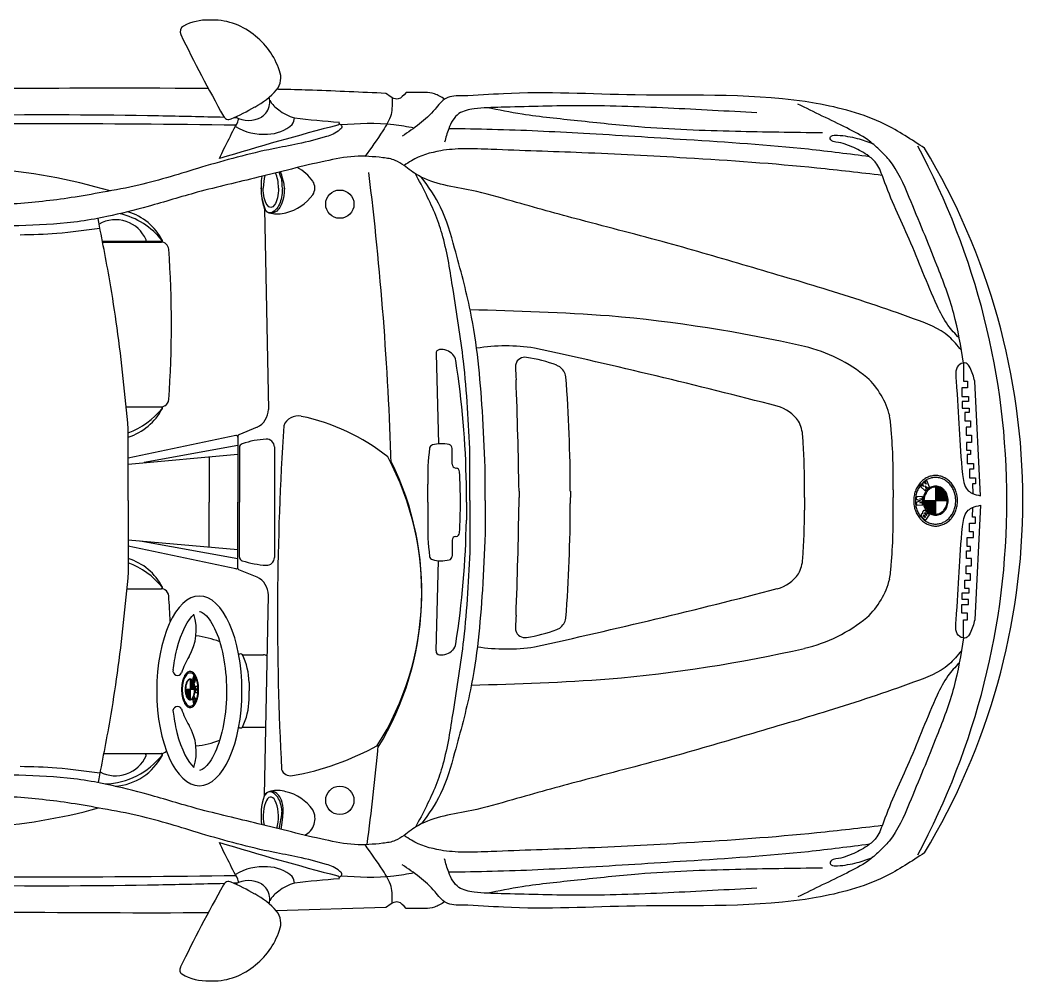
# Model space of a CAD drawing. Header units: millimetres. Extents: x -3222 to 0, y -751 to 751.
# Drawn here: x -1567 to 0, y -751 to 751 of the extents above; entities that cross this region are included whole.
import ezdxf

# ---------------------------------------------------------------- set-up
doc = ezdxf.new("R2010")
doc.units = ezdxf.units.MM
doc.layers.add('ceco.net 205', color=7, linetype='Continuous')

msp = doc.modelspace()

# ---------------------------------------------------------------- linework, layer by layer
at = {"layer": 'ceco.net 205'}
for p, q in [((-1185.3, 455.5), (-1179.2, 142.3)), ((-1438.4, 405.1), (-1344.9, 405.1)), ((-1438.2, 403.8), (-1346.4, 403.8)), ((-917.1, 229.6), (-913.5, 88.5)), ((-66.2, 7.4), (-75.3, 186.7)), ((-1401.5, 146.4), (-1346.4, 146.4)), ((-1398, 0), (-1398, 111.2)), ((-1196.9, 114.6), (-1225.4, 102.8)), ((-1229.8, 101.4), (-1398, 65.9)), ((-1226.9, 100.5), (-1226.9, -2.7)), ((-1226.9, 85.8), (-1373, 59.2)), ((-1224.3, 82.9), (-1224.3, -2.7)), ((-1169.8, 83.7), (-1169.8, -89.2)), ((-891.9, 56.7), (-891.9, 81.5)), ((-1226.9, 71.9), (-1398, 56.3)), ((-1271.6, 67.8), (-1271.6, -2.7)), ((-864.1, 0), (-864.1, 72)), ((-886.4, 50.7), (-885.9, 50.6)), ((-840.6, 0), (-840.6, 51.8)), ((-929.9, -2.7), (-929.9, 25.4)), ((-869.7, -2.7), (-869.7, 25.4)), ((-341.6, 4.8), (-341.6, 24.5)), ((-202.7, 16.5), (-202.7, 4.8)), ((-158.1, 24.5), (-160.3, 21.9)), ((-160.3, 21.9), (-152.6, 15.1)), ((-155.2, 21.9), (-158.1, 24.5)), ((-154.5, 28.3), (-156.9, 26.1)), ((-156.9, 26.1), (-155.2, 21.9)), ((-151.3, 25.5), (-154.5, 28.3)), ((-150.2, 31.2), (-152.9, 29.4)), ((-152.9, 29.4), (-151.3, 25.5)), ((-150.6, 17.6), (-152.6, 22.8)), ((-152.6, 22.8), (-148.7, 19.3)), ((-152.6, 15.1), (-150.6, 17.6)), ((-146.1, 21), (-150.2, 31.2)), ((-148.7, 19.3), (-146.1, 21)), ((-136.5, 20.9), (-136.5, -21.4)), ((-135.4, -0.2), (-135.4, 20.9)), ((-134.2, -0.2), (-134.2, 20.8)), ((-133.1, -0.2), (-133.1, 20.6)), ((-131.9, -0.2), (-131.9, 20.3)), ((-130.8, -0.2), (-130.8, 19.9)), ((-129.7, -0.2), (-129.7, 19.4)), ((-128.5, -0.2), (-128.5, 18.8)), ((-127.4, -0.2), (-127.4, 18.1)), ((-126.2, -0.2), (-126.2, 17.2)), ((-125.1, -0.2), (-125.1, 16.2)), ((-1398, 0), (-1398, -111.2)), ((-864.1, 0), (-864.1, -72)), ((-840.6, 0), (-840.6, -51.8)), ((-787.4, 14.4), (-787.4, 4.8)), ((-787.4, -4.8), (-787.4, 4.8)), ((-707.2, 14.4), (-707.2, 4.8)), ((-707.2, -4.8), (-707.2, 4.8)), ((-341.6, 4.8), (-341.6, -15)), ((-202.7, -7), (-202.7, 4.8)), ((-166.5, 5.9), (-166.9, 2.2)), ((-166.9, 2.2), (-160.2, -0.4)), ((-156.7, 6.3), (-166.5, 5.9)), ((-161.1, 2.5), (-157.2, 2.7)), ((-157.1, 0.9), (-161.1, 2.5)), ((-157.2, 2.7), (-156.7, 6.3)), ((-157.1, -1.7), (-157.1, 0.9)), ((-124, -0.2), (-124, 15.1)), ((-122.8, -0.2), (-122.8, 13.7)), ((-121.7, -0.2), (-121.7, 11.9)), ((-120.5, -0.2), (-120.5, 9.9)), ((-119.4, -0.2), (-119.4, 7)), ((-1271.6, -73.3), (-1271.6, -2.7)), ((-1226.9, -106), (-1226.9, -2.7)), ((-1224.3, -88.3), (-1224.3, -2.7)), ((-929.9, -2.7), (-929.9, -30.8)), ((-869.7, -2.7), (-869.7, -30.8)), ((-160.2, -0.4), (-166.9, -3.1)), ((-166.9, -3.1), (-166.5, -6.8)), ((-166.5, -6.8), (-156.7, -7.2)), ((-161.1, -3.4), (-157.1, -1.7)), ((-157.2, -3.6), (-161.1, -3.4)), ((-156.7, -7.2), (-157.2, -3.6)), ((-118.3, -0.3), (-154.7, -0.3)), ((-153.6, -7.4), (-153.6, -0.2)), ((-152.5, -10.3), (-152.5, -0.2)), ((-151.3, -12.5), (-151.3, -0.2)), ((-150.2, -14.2), (-150.2, -0.2)), ((-149, -15.6), (-149, -0.2)), ((-147.9, -16.7), (-147.9, -0.2)), ((-146.8, -17.7), (-146.8, -0.2)), ((-145.6, -18.6), (-145.6, -0.2)), ((-144.5, -19.3), (-144.5, -0.2)), ((-143.3, -19.9), (-143.3, -0.2)), ((-142.2, -20.4), (-142.2, -0.2)), ((-141.1, -20.8), (-141.1, -0.2)), ((-139.9, -21.1), (-139.9, -0.2)), ((-138.8, -21.3), (-138.8, -0.2)), ((-137.6, -21.4), (-137.6, -0.2)), ((-66.2, -7.4), (-75.3, -186.7)), ((-158, -25.4), (-152.1, -31)), ((-153.1, -26.6), (-155.4, -24.4)), ((-154.5, -23), (-152.2, -25.2)), ((-153.4, -20.9), (-150.9, -23.3)), ((-152.2, -25.2), (-153.1, -26.6)), ((-149.9, -21.9), (-152.5, -19.6)), ((-146, -22.2), (-152.2, -16.4)), ((-152.1, -31), (-146, -22.2)), ((-150.9, -23.3), (-149.9, -21.9)), ((-1226.9, -77.3), (-1398, -61.8)), ((-891.9, -62.1), (-891.9, -86.9)), ((-886.4, -56.1), (-885.9, -56.1)), ((-1229.8, -106.8), (-1398, -71.3)), ((-1226.9, -91.2), (-1379.4, -63.5)), ((-917.1, -235.1), (-913.5, -94)), ((-1196.9, -120), (-1225.4, -108.2)), ((-1400.6, -137.9), (-1346.4, -137.9)), ((-1185.3, -461), (-1179.2, -147.7)), ((-1219.8, -240.9), (-1187, -240.9)), ((-1301.4, -279.7), (-1301.4, -310.8)), ((-1301, -279.7), (-1301, -295.3)), ((-1300.6, -279.8), (-1300.6, -295.3)), ((-1300.1, -280), (-1300.1, -295.3)), ((-1299.7, -280.2), (-1299.7, -295.3)), ((-1299.2, -280.5), (-1299.2, -295.3)), ((-1298.8, -280.9), (-1298.8, -295.3)), ((-1298.3, -281.4), (-1298.3, -295.3)), ((-1297.9, -281.9), (-1297.9, -295.3)), ((-1295.4, -273.5), (-1297.8, -279.8)), ((-1297.8, -279.8), (-1295.3, -283.9)), ((-1295.8, -279), (-1296.2, -280)), ((-1296.2, -280), (-1295.2, -281.7)), ((-1294.9, -280.7), (-1295.8, -279)), ((-1293.1, -277.5), (-1295.4, -273.5)), ((-1295.3, -277.7), (-1295, -276.7)), ((-1294.4, -279.2), (-1295.3, -277.7)), ((-1295, -276.7), (-1294.1, -278.2)), ((-1294.4, -295.3), (-1308.5, -295.3)), ((-1308.1, -295.3), (-1308.1, -300.4)), ((-1307.7, -295.3), (-1307.7, -302.6)), ((-1307.2, -295.3), (-1307.2, -304.1)), ((-1306.8, -295.3), (-1306.8, -305.4)), ((-1306.3, -295.3), (-1306.3, -306.4)), ((-1305.9, -295.3), (-1305.9, -307.3)), ((-1305.4, -295.3), (-1305.4, -308)), ((-1305, -295.3), (-1305, -308.7)), ((-1304.6, -295.3), (-1304.6, -309.1)), ((-1304.1, -295.3), (-1304.1, -309.6)), ((-1303.7, -295.3), (-1303.7, -310)), ((-1303.2, -295.3), (-1303.2, -310.3)), ((-1302.8, -295.3), (-1302.8, -310.5)), ((-1302.3, -295.3), (-1302.3, -310.7)), ((-1301.9, -295.3), (-1301.9, -310.8)), ((-1297.4, -282.5), (-1297.4, -295.3)), ((-1297, -283.3), (-1297, -295.3)), ((-1296.6, -284.1), (-1296.6, -295.3)), ((-1296.1, -285.2), (-1296.1, -295.3)), ((-1295.7, -286.6), (-1295.7, -295.3)), ((-1295.2, -288.1), (-1295.2, -295.3)), ((-1294.8, -290.1), (-1294.8, -295.3)), ((-1289.8, -290.7), (-1293.6, -290.4)), ((-1293.6, -290.4), (-1293.4, -293)), ((-1293.4, -297.5), (-1293.6, -300.1)), ((-1293.4, -293), (-1291.8, -293.2)), ((-1291.8, -293.2), (-1293.4, -294.3)), ((-1293.4, -294.3), (-1293.4, -296.2)), ((-1293.4, -296.2), (-1291.8, -297.4)), ((-1291.8, -297.4), (-1293.4, -297.5)), ((-1292.2, -295.3), (-1289.6, -293.4)), ((-1289.6, -297.1), (-1292.2, -295.3)), ((-1289.6, -293.4), (-1289.8, -290.7)), ((-1289.8, -299.8), (-1289.6, -297.1)), ((-1209.4, -284.2), (-1209.4, -297.5)), ((-1209.4, -310.8), (-1209.4, -297.5)), ((-1296.7, -309.3), (-1297.7, -310.5)), ((-1297.7, -310.5), (-1296.1, -317.8)), ((-1295.2, -311.8), (-1296.7, -309.3)), ((-1295.2, -306.3), (-1296, -308.1)), ((-1296, -308.1), (-1295.2, -311.8)), ((-1292.2, -311.2), (-1295.2, -306.3)), ((-1293.5, -314.2), (-1294.2, -311.2)), ((-1294.2, -311.2), (-1293, -313)), ((-1293.6, -300.1), (-1289.8, -299.8)), ((-1293, -313), (-1292.2, -311.2)), ((-1296.1, -317.8), (-1295.1, -316.5)), ((-1295.1, -316.5), (-1295.7, -313.7)), ((-1295.7, -313.7), (-1294.4, -315.7)), ((-1294.4, -315.7), (-1293.5, -314.2)), ((-1219.8, -354.1), (-1187, -354.1)), ((-1436.6, -395.3), (-1346.4, -395.3)), ((-995.6, -636), (-1166.9, -641.1))]:
    msp.add_line(p, q, dxfattribs=at)
for points in [[(-93, 214.8), (-93, 186.7), (-86.7, 186.7), (-86.7, 175.9), (-95.5, 175.9), (-95.5, 162.7), (-85.2, 162.7), (-85.2, 154.9), (-95, 154.9), (-95, 144.1), (-84.2, 144.1), (-84.2, 137.3), (-90.6, 137.3), (-90.6, 124.5), (-81.8, 124.5), (-81.8, 114.8), (-88.6, 114.8), (-88.6, 102), (-80.3, 102), (-80.3, 90.8), (-88.1, 90.8), (-88.1, 78.5), (-81.8, 78.5), (-81.8, 71.7), (-87.2, 71.7), (-87.2, 58), (-77.4, 58), (-77.4, 49.2), (-83.3, 49.2), (-83.3, 35.5), (-73.9, 35.5), (-73.9, 26.2), (-73.9, 26.2), (-78.8, 26.2), (-78.2, 10.7)], [(-93, -214.8), (-93, -186.7), (-86.7, -186.7), (-86.7, -175.9), (-95.5, -175.9), (-95.5, -162.7), (-85.2, -162.7), (-85.2, -154.9), (-95, -154.9), (-95, -144.1), (-84.2, -144.1), (-84.2, -137.3), (-90.6, -137.3), (-90.6, -124.5), (-81.8, -124.5), (-81.8, -114.8), (-88.6, -114.8), (-88.6, -102), (-80.3, -102), (-80.3, -90.8), (-88.1, -90.8), (-88.1, -78.5), (-81.8, -78.5), (-81.8, -71.7), (-87.2, -71.7), (-87.2, -58), (-77.4, -58), (-77.4, -49.2), (-83.3, -49.2), (-83.3, -35.5), (-73.9, -35.5), (-73.9, -26.2), (-73.9, -26.2), (-78.8, -26.2), (-78.2, -10.7)]]:
    msp.add_lwpolyline(points, dxfattribs=at)
for centre in [(-1067.5, 463), (-1067.5, -468.5)]:
    msp.add_circle(centre, 22.1, dxfattribs=at)
for centre, radius, start, end in [((-1307.1, 732.5), 10, 118.7222, 205.9998), ((-1275.4, 674.6), 75.9, 86.8885, 118.7222), ((-1266, 650.1), 100.5, 51.156, 93.0101), ((916.6, 1817), 2484.1, 205.9998, 209.3181), ((-1271.9, 635.2), 115.9, 18.2707, 53.5158), ((-1188.9, 660.4), 29.3, 320.1808, 22.3259), ((-1257, 721.5), 120.8, 297.9331, 318.5838), ((-1204.7, 623.7), 27.8, 349.0337, 13.8739), ((-1362, 890.1), 319.2, 292.9723, 300.4088), ((-1203.7, 621.8), 26.5, 301.4685, 352.787), ((-1131.1, 654.9), 54.9, 213.2831, 234.4675), ((-1241.3, 603.9), 8.61, 201.7348, 296.8655), ((-1210.1, 634.4), 40.7, 239.9373, 299.7932), ((-1238.8, 599.1), 13.7, 344.6461, 349.8242), ((-1121.6, 662.3), 66.5, 231.5427, 255.3157), ((-1155, 597.4), 16.5, 323.1341, 1.9627), ((-979, 1866.4), 1278.4, 262.8361, 265.9899), ((270.2, -4520.9), 5280.5, 104.7068, 106.7914), ((-2340.6, 1118), 1231.2, 332.4857, 334.1515), ((-1288, 617.1), 66, 327.1202, 340.9506), ((-1187.5, 654.4), 82.2, 238.369, 274.9571), ((-1181.2, 631.6), 59.2, 270.7781, 311.8209), ((-1071.4, 589.8), 3.28, 288.3859, 24.1975), ((-4147.1, 1857.1), 3179.8, 335.4226, 335.7142), ((-1193.8, 0.2), 1168.7, 359.9881, 28.2709), ((-1071.1, -2.4), 1071.1, 0.1297, 31.0655), ((-1680.3, -370.6), 891.1, 73.4587, 98.5365), ((-1167.7, 457.8), 70.9, 35.2082, 61.601), ((-1096.2, 489.5), 94.5, 169.6647, 202.6273), ((-5951, -96.1), 4966.2, 1.7729, 7.0408), ((-1096.2, 487), 94.5, 179.2381, 198.9275), ((-1124.6, 488.2), 18.1, 324.7918, 35.2082), ((-1167.7, 518.7), 70.9, 282.9688, 324.7918), ((-1174.5, 460.7), 11.9, 201.473, 266.4001), ((-1439, 331.7), 119.8, 38.4921, 76.3753), ((-1424.9, 364.8), 90.2, 27.3308, 73.0533), ((-1164.9, 491.8), 44.2, 256.5286, 287.3033), ((-1417.9, 386.6), 52, 23.4664, 119.597), ((-1371.6, 406.6), 1.51, 270, 23.4664), ((-1346.9, 391.7), 12.1, 3.9054, 90), ((-1346.4, 405.3), 1.51, 270, 38.4921), ((-1351.4, 403.5), 7.15, 359.7502, 22.3024), ((-2965.1, 275.1), 1634.5, 355.878, 4.122), ((-945.6, -4039.9), 4338.5, 86.0495, 88.9211), ((-846, -1982.2), 2279.3, 77.2073, 84.982), ((-911.1, 229.8), 6.03, 96.3627, 181.4535), ((-909, 211), 24.9, 43.5367, 96.3627), ((-807.1, -53.3), 294.8, 81.4466, 99.1302), ((-2946.5, -9708.8), 10183.8, 75.42537, 77.6203), ((-395.6, 8.6), 238.1, 50.3999, 76.8416), ((-904, 215.7), 18.1, 8.7902, 43.5367), ((-778.6, 209.3), 14.4, 78.2565, 165.1685), ((-803.8, 16.7), 208.6, 68.8091, 82.2362), ((-2291.5, 1.2), 1422, 0.9749, 8.7902), ((-756.2, 206.5), 36.9, 169.9749, 178.2179), ((9486.1, 713.8), 10291.6, 182.81869, 182.92443), ((-737.5, 188.3), 24.6, 56.2653, 68.3033), ((-736.5, 190.1), 22.5, 8.5311, 55.9559), ((-8311.9, -99.4), 7525.3, 0.86615, 2.19413), ((-3108.1, 10.3), 2400.8, 0.097, 4.3754), ((-326.9, 102.5), 122.3, 14.0104, 47.1395), ((-1346.9, 158.4), 12.1, 270, 356.0946), ((-1346.9, 158.4), 12.1, 300.2373, 356.0946), ((-1439, 218.5), 119.8, 290.0063, 321.5079), ((-1424.9, 185.3), 90.2, 287.3061, 332.6692), ((-1346.4, 144.8), 1.51, 321.5079, 90), ((-1351.4, 146.6), 7.15, 337.6976, 0.2498), ((-1209.3, 142), 30.1, 294.4196, 0.5732), ((-399.1, 90.5), 58.8, 34.7268, 75.0119), ((-1132.7, 108), 24.1, 78.1709, 158.8866), ((-1194.4, -186.8), 325.2, 51.6722, 78.1709), ((-447.3, 92.4), 242.2, 4.2535, 9.4326), ((3303.7, -179.4), 4468.6, 176.2014, 183.0877), ((-403.4, 96.1), 59.6, 3.9951, 27.8706), ((-1154.1, 33.2), 951.5, 358.9941, 4.6513), ((-1229.3, 99), 2.41, 0, 101.9127), ((-1224.5, 100.5), 2.41, 112.4527, 180), ((-1175.2, -44.6), 140.6, 92.9773, 108.6626), ((-1181.9, 83.7), 12.1, 0, 92.9773), ((-1199, 35), 857.5, 359.3024, 4.368), ((-1218.3, 82.9), 6.03, 108.6626, 180), ((-587.8, 37.2), 342.3, 172.5076, 181.9825), ((-921.2, 81), 6.03, 105.2233, 172.5076), ((-908.8, 35.3), 53.4, 76.8011, 105.2233), ((-898, 81.5), 6.03, 0, 76.8011), ((-1387.7, -143.3), 448.2, 327.6682, 28.1825), ((-1401.7, -143.8), 462.4, 328.4656, 26.3057), ((-885.9, 56.7), 6.03, 180, 265.2052), ((-886.4, 44.6), 6.03, 2.9536, 85.2052), ((-2044.1, -15.1), 1165.3, 0.6097, 2.9536), ((-133.6, 4.1), 35.8, 127.7117, 139.166), ((-135.3, 6.3), 33, 115.6207, 127.7071), ((-135.4, 5.8), 30.5, 115.6207, 127.7071), ((-136.2, 8.1), 30.9, 102.9815, 115.6001), ((-136.2, 7.5), 28.5, 102.9815, 115.6001), ((-136.5, 9.2), 29.8, 90.0203, 102.9467), ((-136.5, 8.5), 27.5, 90.0203, 102.9467), ((-136.5, 9.2), 29.8, 77.0533, 89.9797), ((-136.5, 8.5), 27.5, 77.0533, 89.9797), ((-136.8, 7.5), 28.5, 64.3999, 77.0185), ((-136.8, 8.1), 30.9, 64.3999, 77.0185), ((-137.6, 5.8), 30.5, 52.2929, 64.3793), ((-137.7, 6.3), 33, 52.2929, 64.3793), ((-139.4, 4.1), 35.8, 40.834, 52.2883), ((-128.8, 0.6), 41.8, 149.9808, 160.308), ((-129.4, 0.5), 38.6, 149.9808, 160.308), ((-131.3, 2.1), 38.8, 139.1576, 149.9974), ((-131.7, 1.9), 35.9, 139.1576, 149.9974), ((-133.8, 3.7), 33, 127.7117, 139.166), ((-133.5, 1.2), 22.4, 139.1576, 149.9974), ((-134.8, 2.4), 20.6, 127.7117, 139.166), ((-134.8, 2.4), 19.1, 127.7117, 139.166), ((-135.8, 3.6), 19, 115.6207, 127.7071), ((-135.8, 3.6), 17.5, 115.6207, 127.7071), ((-136.3, 4.7), 17.8, 102.9815, 115.6001), ((-136.3, 4.7), 16.3, 102.9815, 115.6001), ((-136.5, 5.3), 17.2, 90.0203, 102.9467), ((-136.5, 5.3), 15.6, 90.0203, 102.9467), ((-136.5, 5.3), 17.2, 77.0533, 89.9797), ((-136.5, 5.3), 15.6, 77.0533, 89.9797), ((-136.7, 4.7), 16.3, 64.3999, 77.0185), ((-136.7, 4.7), 17.8, 64.3999, 77.0185), ((-137.2, 3.6), 17.5, 52.2929, 64.3793), ((-137.2, 3.6), 19, 52.2929, 64.3793), ((-138.2, 2.4), 19.1, 40.834, 52.2883), ((-138.2, 2.4), 20.6, 40.834, 52.2883), ((-139.5, 1.2), 22.4, 30.0026, 40.8424), ((-139.2, 3.7), 33, 40.834, 52.2883), ((-141.3, 1.9), 35.9, 30.0026, 40.8424), ((-141.7, 2.1), 38.8, 30.0026, 40.8424), ((-143.6, 0.5), 38.6, 19.692, 30.0192), ((-144.2, 0.6), 41.8, 19.692, 30.0192), ((-125.4, -0.4), 45.3, 170.2305, 180.0117), ((-126.6, -0.2), 44.1, 160.2871, 170.2534), ((-126.2, -0.4), 41.8, 170.2305, 180.0117), ((-127.4, -0.2), 40.7, 160.2871, 170.2534), ((-1193.8, -0.2), 1168.7, 331.7291, 0.0119), ((-130.1, -0.2), 26.1, 170.2305, 180.0117), ((-130.8, -0.1), 25.4, 160.2871, 170.2534), ((-132, 0.3), 24.1, 149.9808, 160.308), ((-130.1, -0.2), 24.6, 170.2305, 180.0117), ((-130.8, -0.1), 23.8, 160.2871, 170.2534), ((-132, 0.3), 22.5, 149.9808, 160.308), ((-133.5, 1.2), 20.8, 139.1576, 149.9974), ((-139.5, 1.2), 20.8, 30.0026, 40.8424), ((-141, 0.3), 22.5, 19.692, 30.0192), ((-141, 0.3), 24.1, 19.692, 30.0192), ((-142.2, -0.1), 23.8, 9.7466, 19.7129), ((-142.9, -0.2), 24.6, 359.9883, 9.7695), ((-142.2, -0.1), 25.4, 9.7466, 19.7129), ((-142.9, -0.2), 26.1, 359.9883, 9.7695), ((-145.6, -0.2), 40.7, 9.7466, 19.7129), ((-146.8, -0.4), 41.8, 359.9883, 9.7695), ((-146.4, -0.2), 44.1, 9.7466, 19.7129), ((-147.6, -0.4), 45.3, 359.9883, 9.7695), ((-2044.1, 9.7), 1165.3, 357.0464, 359.3903), ((-8311.9, 108.9), 7525.3, 357.80587, 359.13385), ((-3108.1, -0.7), 2400.8, 355.6246, 359.903), ((-1199, -25.4), 857.5, 355.632, 0.6976), ((-1154.1, -23.7), 951.5, 355.3487, 1.0059), ((-125.4, -0.5), 45.3, 179.9883, 189.7695), ((-126.6, -0.7), 44.1, 189.7466, 199.7129), ((-126.2, -0.5), 41.8, 179.9883, 189.7695), ((-128.8, -1.5), 41.8, 199.692, 210.0192), ((-127.4, -0.7), 40.7, 189.7466, 199.7129), ((-129.4, -1.4), 38.6, 199.692, 210.0192), ((-130.1, -0.3), 26.1, 179.9883, 189.7695), ((-130.8, -0.4), 25.4, 189.7466, 199.7129), ((-130.1, -0.3), 24.6, 179.9883, 189.7695), ((-132, -0.8), 24.1, 199.692, 210.0192), ((-130.8, -0.4), 23.8, 189.7466, 199.7129), ((-1071.1, 2.4), 1071.1, 328.9345, 359.8703), ((-132, -0.8), 22.5, 199.692, 210.0192), ((-133.5, -1.7), 22.4, 210.0026, 220.8424), ((-133.5, -1.7), 20.8, 210.0026, 220.8424), ((-134.8, -2.9), 19.1, 220.834, 232.2883), ((-138.2, -2.9), 19.1, 307.7117, 319.166), ((-139.5, -1.7), 20.8, 319.1576, 329.9974), ((-139.5, -1.7), 22.4, 319.1576, 329.9974), ((-141, -0.8), 22.5, 329.9808, 340.308), ((-141, -0.8), 24.1, 329.9808, 340.308), ((-142.2, -0.4), 23.8, 340.2871, 350.2534), ((-142.9, -0.3), 24.6, 350.2305, 0.0117), ((-142.2, -0.4), 25.4, 340.2871, 350.2534), ((-142.9, -0.3), 26.1, 350.2305, 0.0117), ((-143.6, -1.4), 38.6, 329.9808, 340.308), ((-144.2, -1.5), 41.8, 329.9808, 340.308), ((-145.6, -0.7), 40.7, 340.2871, 350.2534), ((-146.8, -0.5), 41.8, 350.2305, 0.0117), ((-146.4, -0.7), 44.1, 340.2871, 350.2534), ((-147.6, -0.5), 45.3, 350.2305, 0.0117), ((-587.8, -42.6), 342.3, 178.0175, 187.4924), ((-2291.5, -6.6), 1422, 351.2098, 359.0251), ((-131.3, -2.9), 38.8, 210.0026, 220.8424), ((-131.7, -2.7), 35.9, 210.0026, 220.8424), ((-133.6, -5), 35.8, 220.834, 232.2883), ((-155.6, -23.1), 3.37, 164.8034, 174.885), ((-155.6, -23.1), 3.43, 174.8602, 184.8393), ((-155.6, -23.1), 3.38, 184.8145, 194.8901), ((-155.8, -23.1), 3.23, 154.4487, 164.8269), ((-155.8, -23.1), 3.24, 194.8665, 205.2331), ((-133.8, -4.6), 33, 220.834, 232.2883), ((-156, -23), 3.02, 143.6181, 154.4688), ((-156, -23.2), 3.03, 205.2128, 216.0471), ((-156.2, -22.8), 2.78, 132.1729, 143.6312), ((-156.2, -23.4), 2.79, 216.0337, 227.4724), ((-156.3, -22.7), 2.56, 120.049, 132.1738), ((-156.4, -22.5), 2.38, 107.2993, 120.0333), ((-156.4, -22.4), 2.27, 94.1188, 107.2665), ((-153.1, -18.9), 3.73, 168.5831, 178.6466), ((-153, -18.9), 3.75, 178.6213, 188.6572), ((-153.1, -19), 3.65, 188.6324, 198.8416), ((-153.2, -18.9), 3.61, 158.3168, 168.6076), ((-153.4, -18.8), 3.4, 147.6336, 158.3388), ((-153.6, -18.7), 3.15, 136.3748, 147.6499), ((-153.8, -18.5), 2.89, 124.4433, 136.3808), ((-154.7, -23.7), 0.97, 156.2146, 166.3474), ((-154.7, -23.7), 1.01, 166.3248, 176.1989), ((-154.7, -23.7), 1.02, 176.1753, 185.9758), ((-154.7, -23.7), 1, 185.9524, 195.8677), ((-154.8, -23.8), 0.959, 195.8455, 206.0588), ((-154.9, -23.7), 0.843, 134.5578, 145.6862), ((-154.8, -23.7), 0.912, 145.6723, 156.2344), ((-154.8, -23.8), 0.897, 206.04, 216.7165), ((-154.9, -23.8), 0.828, 216.7043, 227.9699), ((-153.9, -18.3), 2.67, 111.8457, 124.4338), ((-154.9, -23.6), 0.775, 122.7937, 134.5615), ((-154.9, -23.6), 0.719, 110.4033, 122.7826), ((-154.9, -23.5), 0.681, 97.5403, 110.3758), ((-154.9, -23.5), 0.666, 84.4801, 97.5011), ((-154, -18.2), 2.51, 98.728, 111.8182), ((-155, -23.5), 0.677, 71.5566, 84.44), ((-155, -23.6), 0.712, 59.065, 71.5268), ((-155, -23.6), 0.766, 47.1858, 59.0513), ((-154, -18.1), 2.45, 85.3736, 98.6869), ((-135.4, -6.6), 30.5, 232.2929, 244.3793), ((-154, -18.2), 2.49, 72.138, 85.3304), ((-152.7, -20.2), 0.97, 156.091, 166.2145), ((-152.7, -20.3), 1.01, 166.192, 176.055), ((-152.7, -20.3), 1.02, 176.0316, 185.8184), ((-152.7, -20.3), 1, 185.795, 195.6935), ((-152.8, -20.3), 0.96, 195.6714, 205.8638), ((-152.8, -20.2), 0.911, 145.5572, 156.1107), ((-152.8, -20.3), 0.899, 205.845, 216.4966), ((-152.9, -20.2), 0.843, 134.4516, 145.571), ((-152.9, -20.3), 0.829, 216.4843, 227.7215), ((-152.9, -20.1), 0.775, 122.6978, 134.4552), ((-152.9, -20.1), 0.718, 110.3201, 122.6866), ((-154, -18.3), 2.61, 59.3421, 72.1055), ((-152.9, -20), 0.681, 97.4725, 110.2926), ((-152.9, -20), 0.666, 84.43, 97.4335), ((-152.9, -20), 0.677, 71.525, 84.3901), ((-154.1, -18.5), 2.81, 47.1843, 59.3271), ((-153, -20.1), 0.712, 59.0514, 71.4954), ((-153, -20.1), 0.766, 47.1887, 59.0378), ((-134.8, -2.9), 20.6, 220.834, 232.2883), ((-135.8, -4.1), 19, 232.2929, 244.3793), ((-135.8, -4.1), 17.5, 232.2929, 244.3793), ((-136.3, -5.2), 17.8, 244.3999, 257.0185), ((-136.3, -5.2), 16.3, 244.3999, 257.0185), ((-136.5, -5.8), 17.2, 257.0533, 269.9797), ((-136.5, -5.8), 15.6, 257.0533, 269.9797), ((-136.5, -5.8), 15.6, 270.0203, 282.9467), ((-136.5, -5.8), 17.2, 270.0203, 282.9467), ((-136.7, -5.2), 16.3, 282.9815, 295.6001), ((-136.7, -5.2), 17.8, 282.9815, 295.6001), ((-137.2, -4.1), 17.5, 295.6207, 307.7071), ((-137.2, -4.1), 19, 295.6207, 307.7071), ((-138.2, -2.9), 20.6, 307.7117, 319.166), ((-137.6, -6.6), 30.5, 295.6207, 307.7071), ((-139.2, -4.6), 33, 307.7117, 319.166), ((-139.4, -5), 35.8, 307.7117, 319.166), ((-141.3, -2.7), 35.9, 319.1576, 329.9974), ((-141.7, -2.9), 38.8, 319.1576, 329.9974), ((-135.3, -7.2), 33, 232.2929, 244.3793), ((-136.2, -9), 30.9, 244.3999, 257.0185), ((-136.2, -8.4), 28.5, 244.3999, 257.0185), ((-136.5, -10.1), 29.8, 257.0533, 269.9797), ((-136.5, -9.3), 27.5, 257.0533, 269.9797), ((-136.5, -9.3), 27.5, 270.0203, 282.9467), ((-136.5, -10.1), 29.8, 270.0203, 282.9467), ((-136.8, -8.4), 28.5, 282.9815, 295.6001), ((-136.8, -9), 30.9, 282.9815, 295.6001), ((-137.7, -7.2), 33, 295.6207, 307.7071), ((-885.9, -62.1), 6.03, 94.7948, 180), ((-886.4, -50.1), 6.03, 274.7948, 357.0464), ((-1424.9, -176.8), 90.2, 27.3308, 72.6939), ((-1218.3, -88.3), 6.03, 180, 251.3374), ((-1175.2, 39.2), 140.6, 251.3374, 267.0227), ((-1181.9, -89.2), 12.1, 267.0227, 0), ((-921.2, -86.5), 6.03, 187.4924, 254.7767), ((-908.8, -40.8), 53.4, 254.7767, 283.1989), ((-898, -86.9), 6.03, 283.1989, 0), ((-403.4, -86.6), 59.6, 332.1294, 356.0049), ((-1439, -210), 119.8, 38.4921, 69.9937), ((-1229.3, -104.5), 2.41, 258.0873, 0), ((-1224.5, -106), 2.41, 180, 247.5473), ((-447.3, -82.8), 242.2, 350.5674, 355.7465), ((-1209.3, -147.4), 30.1, 359.4268, 65.5804), ((-399.1, -81), 58.8, 284.9881, 325.2732), ((-326.9, -92.9), 122.3, 312.8605, 345.9896), ((-1346.9, -149.9), 12.1, 3.9054, 90), ((-1346.4, -136.4), 1.51, 270, 38.4921), ((-1351.4, -138.2), 7.15, 359.7502, 22.3024), ((-1346.9, -149.9), 12.1, 3.9054, 59.7627), ((-2946.5, 9718.4), 10183.8, 282.3797, 284.57463), ((-2965.1, -266.6), 1634.5, 2.7109, 4.122), ((-1372.3, -202.5), 80.5, 329.2692, 17.8447), ((9486.1, -704.2), 10291.6, 177.07557, 177.18131), ((-736.5, -180.6), 22.5, 304.0441, 351.4689), ((-395.6, 0.9), 238.1, 283.1584, 309.6001), ((-756.2, -197), 36.9, 181.7821, 190.0251), ((-778.6, -199.7), 14.4, 194.8315, 281.7435), ((-803.8, -7.1), 208.6, 277.7638, 291.1909), ((-737.5, -178.8), 24.6, 291.6967, 303.7347), ((-1307.9, -357.9), 147.1, 68.9831, 83.9018), ((-911.1, -235.2), 6.03, 178.5465, 263.6373), ((-909, -216.4), 24.9, 263.6373, 316.4633), ((-904, -221.2), 18.1, 316.4633, 351.2098), ((-807.1, 62.8), 294.8, 261.1046, 278.5534), ((-846, 1991.7), 2279.3, 275.018, 282.7927), ((-1227.2, -293.7), 90.8, 146.5785, 164.4847), ((-1222.6, -243.8), 4.09, 45.3725, 132.7733), ((-1304.9, -284.2), 95.5, 0, 26.9511), ((-1186.9, -250.9), 9.96, 53.9893, 90.4538), ((-1321.1, -266), 7.21, 167.3837, 331.3638), ((-1270.2, -293), 44.4, 162.5325, 169.0043), ((-1272.6, -293.2), 41, 162.5325, 169.0043), ((-1280.5, -289.7), 33.6, 154.8269, 162.62), ((-1282.1, -290.1), 31, 154.8269, 162.62), ((-1289.9, -285.2), 23.2, 144.9664, 154.9622), ((-1290.8, -286), 21.4, 144.9664, 154.9622), ((-1296.7, -280.3), 14.8, 131.6533, 145.1539), ((-1297.1, -281.5), 13.6, 131.6533, 145.1539), ((-1294.8, -289.5), 13.4, 144.9664, 154.9622), ((-1300.4, -276.2), 9.29, 113.4028, 131.7784), ((-1300.4, -277.7), 8.58, 113.4028, 131.7784), ((-1298.7, -286.7), 8.52, 131.6533, 145.1539), ((-1298.7, -286.7), 7.89, 131.6533, 145.1539), ((-1300.8, -284.3), 5.36, 113.4028, 131.7784), ((-1301.4, -273.9), 6.73, 90.3545, 113.0981), ((-1300.8, -284.3), 4.74, 113.4028, 131.7784), ((-1301.4, -275.6), 6.22, 90.3545, 113.0981), ((-1301.4, -282.9), 3.88, 90.3545, 113.0981), ((-1301.4, -282.9), 3.26, 90.3545, 113.0981), ((-1301.5, -282.9), 3.26, 66.9019, 89.6455), ((-1301.5, -273.9), 6.73, 66.9019, 89.6455), ((-1301.5, -275.6), 6.22, 66.9019, 89.6455), ((-1301.5, -282.9), 3.88, 66.9019, 89.6455), ((-1302.1, -284.3), 4.74, 48.2216, 66.5972), ((-1302.1, -284.3), 5.36, 48.2216, 66.5972), ((-1302.5, -277.7), 8.58, 48.2216, 66.5972), ((-1304.2, -286.7), 7.89, 34.8461, 48.3467), ((-1302.5, -276.2), 9.29, 48.2216, 66.5972), ((-1304.2, -286.7), 8.52, 34.8461, 48.3467), ((-1308.1, -289.5), 13.4, 25.0378, 35.0336), ((-1305.8, -281.5), 13.6, 34.8461, 48.3467), ((-1306.2, -280.3), 14.8, 34.8461, 48.3467), ((-1294.9, -281.5), 0.406, 210.2035, 222.0222), ((-1295, -281.6), 0.253, 221.8381, 238.0265), ((-1295, -281.6), 0.168, 238.095, 259.3287), ((-1295, -281.6), 0.144, 259.9496, 283.4533), ((-1295, -281.6), 0.177, 284.0076, 304.583), ((-1295.4, -281), 0.608, 21.8122, 30.8361), ((-1295.2, -281.4), 0.433, 319.8748, 331.1922), ((-1295.1, -281.5), 0.271, 304.5879, 320.0656), ((-1295.6, -281.1), 0.852, 14.7221, 21.9273), ((-1295.8, -281.1), 1.08, 8.6616, 14.7968), ((-1296, -281.2), 1.25, 3.1484, 8.7139), ((-1296, -281.2), 1.27, 352.3618, 357.8637), ((-1295.9, -281.2), 1.12, 346.417, 352.4113), ((-1295.6, -281.2), 0.898, 339.5314, 346.4863), ((-1295.4, -281.3), 0.653, 331.0314, 339.6372), ((-1296.1, -281.2), 1.32, 357.8222, 3.1907), ((-1312.1, -286), 21.4, 25.0378, 35.0336), ((-1294.2, -279.1), 0.253, 221.8517, 238.0713), ((-1294.1, -279), 0.406, 210.1998, 222.0363), ((-1294.3, -279.2), 0.144, 260.0424, 283.5754), ((-1294.3, -279.1), 0.168, 238.1414, 259.4176), ((-1294.3, -279.1), 0.272, 304.7066, 320.1701), ((-1294.3, -279.1), 0.177, 284.1292, 304.7043), ((-1294.6, -278.5), 0.603, 21.9693, 31.0541), ((-1294.6, -278.8), 0.655, 331.1211, 339.7178), ((-1294.4, -278.9), 0.435, 319.9783, 331.2821), ((-1313, -285.2), 23.2, 25.0378, 35.0336), ((-1294.8, -278.6), 0.847, 14.8436, 22.0859), ((-1295, -278.6), 1.08, 8.7611, 14.9191), ((-1295.2, -278.7), 1.25, 3.2346, 8.8139), ((-1295.3, -278.7), 1.32, 357.9008, 3.2771), ((-1295.2, -278.7), 1.28, 352.4372, 357.9423), ((-1295.1, -278.7), 1.12, 346.4931, 352.4867), ((-1294.9, -278.8), 0.901, 339.612, 346.5623), ((-1293.7, -280.7), 0.548, 277.9773, 300.0786), ((-1298, -282.1), 4.45, 4.7071, 10.5393), ((-1298.4, -282.1), 4.84, 359.2343, 4.7545), ((-1293.8, -280.5), 0.818, 300.2024, 317.1513), ((-1294.2, -280.1), 1.32, 316.9629, 329.2609), ((-1294.8, -278.5), 2.07, 21.4802, 30.6108), ((-1294.8, -279.8), 2.04, 329.0785, 338.2811), ((-1295.6, -278.8), 2.9, 14.323, 21.6001), ((-1295.6, -279.4), 2.87, 338.1595, 345.4794), ((-1296.4, -279), 3.68, 8.199, 14.4003), ((-1296.3, -279.2), 3.66, 345.4012, 351.6263), ((-1320.8, -290.1), 31, 17.38, 25.1731), ((-1296.9, -279.1), 4.24, 2.6101, 8.2532), ((-1297.1, -279.1), 4.44, 357.1811, 2.6544), ((-1296.9, -279.2), 4.23, 351.5717, 357.2256), ((-1322.4, -289.7), 33.6, 17.38, 25.1731), ((-1330.3, -293.2), 41, 10.9957, 17.4675), ((-1332.7, -293), 44.4, 10.9957, 17.4675), ((-945.6, 4049.4), 4338.5, 271.1041, 273.9505), ((-1256.5, -295.2), 58.3, 174.6283, 180.0202), ((-1256.5, -295.3), 58.3, 179.9798, 185.3717), ((-1261.5, -294.7), 53.3, 168.9454, 174.673), ((-1259.9, -295.2), 53.8, 174.6283, 180.0202), ((-1259.9, -295.3), 53.8, 179.9798, 185.3717), ((-1264.6, -294.8), 49.2, 168.9454, 174.673), ((-1275.5, -295.3), 33.6, 174.6283, 180.0202), ((-1275.5, -295.3), 33.6, 179.9798, 185.3717), ((-1278.4, -295), 30.7, 168.9454, 174.673), ((-1283.4, -293.9), 25.6, 162.5325, 169.0043), ((-1275.5, -295.3), 33, 174.6283, 180.0202), ((-1275.5, -295.3), 33, 179.9798, 185.3717), ((-1278.4, -295), 30.1, 168.9454, 174.673), ((-1283.4, -293.9), 25, 162.5325, 169.0043), ((-1289.3, -292.1), 19.4, 154.8269, 162.62), ((-1289.3, -292.1), 18.8, 154.8269, 162.62), ((-1294.8, -289.5), 12.7, 144.9664, 154.9622), ((-1308.1, -289.5), 12.7, 25.0378, 35.0336), ((-1313.6, -292.1), 18.8, 17.38, 25.1731), ((-1313.6, -292.1), 19.4, 17.38, 25.1731), ((-1319.5, -293.9), 25, 10.9957, 17.4675), ((-1294, -283.2), 1.49, 210.1785, 222.3301), ((-1294.5, -283.5), 0.916, 222.1351, 238.9033), ((-1319.5, -293.9), 25.6, 10.9957, 17.4675), ((-1324.5, -295), 30.1, 5.327, 11.0546), ((-1294.6, -283.8), 0.608, 239.0036, 261.0103), ((-1294.6, -283.9), 0.533, 261.7044, 285.7049), ((-1294.7, -283.7), 0.676, 286.2437, 306.7715), ((-1327.4, -295.3), 33, 359.9798, 5.3717), ((-1327.4, -295.3), 33, 354.6283, 0.0202), ((-1294.9, -283.4), 1.06, 306.729, 321.9308), ((-1324.5, -295), 30.7, 5.327, 11.0546), ((-1295.4, -283), 1.71, 321.7237, 332.7912), ((-1296.2, -282.6), 2.56, 332.629, 341.0713), ((-1327.4, -295.3), 33.6, 359.9798, 5.3717), ((-1327.4, -295.3), 33.6, 354.6283, 0.0202), ((-1297, -282.3), 3.48, 340.9668, 347.841), ((-1298.3, -282.1), 4.77, 353.7098, 359.2781), ((-1297.8, -282.2), 4.28, 347.7725, 353.76), ((-1338.3, -294.8), 49.2, 5.327, 11.0546), ((-1343, -295.2), 53.8, 359.9798, 5.3717), ((-1343, -295.3), 53.8, 354.6283, 0.0202), ((-1341.4, -294.7), 53.3, 5.327, 11.0546), ((-1346.4, -295.2), 58.3, 359.9798, 5.3717), ((-1346.4, -295.3), 58.3, 354.6283, 0.0202), ((-1261.5, -295.8), 53.3, 185.327, 191.0546), ((-1270.2, -297.5), 44.4, 190.9957, 197.4675), ((-1264.6, -295.8), 49.2, 185.327, 191.0546), ((-1272.6, -297.4), 41, 190.9957, 197.4675), ((-1280.5, -300.8), 33.6, 197.38, 205.1731), ((-1282.1, -300.4), 31, 197.38, 205.1731), ((-1278.4, -295.6), 30.7, 185.327, 191.0546), ((-1283.4, -296.6), 25.6, 190.9957, 197.4675), ((-1278.4, -295.6), 30.1, 185.327, 191.0546), ((-1283.4, -296.6), 25, 190.9957, 197.4675), ((-1289.3, -298.5), 19.4, 197.38, 205.1731), ((-1289.3, -298.5), 18.8, 197.38, 205.1731), ((-1294.8, -301.1), 13.4, 205.0378, 215.0336), ((-1294.8, -301.1), 12.7, 205.0378, 215.0336), ((-1298.7, -303.9), 8.52, 214.8461, 228.3467), ((-1298.7, -303.9), 7.89, 214.8461, 228.3467), ((-1300.8, -306.2), 5.36, 228.2216, 246.5972), ((-1300.8, -306.2), 4.74, 228.2216, 246.5972), ((-1301.4, -307.6), 3.88, 246.9019, 269.6455), ((-1301.4, -307.6), 3.26, 246.9019, 269.6455), ((-1301.5, -307.6), 3.26, 270.3545, 293.0981), ((-1301.5, -307.6), 3.88, 270.3545, 293.0981), ((-1302.1, -306.2), 4.74, 293.4028, 311.7784), ((-1302.1, -306.2), 5.36, 293.4028, 311.7784), ((-1304.2, -303.9), 7.89, 311.6533, 325.1539), ((-1304.2, -303.9), 8.52, 311.6533, 325.1539), ((-1308.1, -301.1), 12.7, 324.9664, 334.9622), ((-1308.1, -301.1), 13.4, 324.9664, 334.9622), ((-1313.6, -298.5), 18.8, 334.8269, 342.62), ((-1313.6, -298.5), 19.4, 334.8269, 342.62), ((-1319.5, -296.6), 25, 342.5325, 349.0043), ((-1319.5, -296.6), 25.6, 342.5325, 349.0043), ((-1324.5, -295.6), 30.1, 348.9454, 354.673), ((-1324.5, -295.6), 30.7, 348.9454, 354.673), ((-1320.8, -300.4), 31, 334.8269, 342.62), ((-1322.4, -300.8), 33.6, 334.8269, 342.62), ((-1330.3, -297.4), 41, 342.5325, 349.0043), ((-1332.7, -297.5), 44.4, 342.5325, 349.0043), ((-1338.3, -295.8), 49.2, 348.9454, 354.673), ((-1341.4, -295.8), 53.3, 348.9454, 354.673), ((-1304.9, -310.8), 95.5, 333.0489, 0), ((-1321.1, -329.1), 7.21, 28.6362, 192.6163), ((-1227.2, -301.3), 90.8, 195.5153, 213.4215), ((-1289.9, -305.3), 23.2, 205.0378, 215.0336), ((-1290.8, -304.5), 21.4, 205.0378, 215.0336), ((-1296.7, -310.2), 14.8, 214.8461, 228.3467), ((-1297.1, -309), 13.6, 214.8461, 228.3467), ((-1300.4, -314.3), 9.29, 228.2216, 246.5972), ((-1300.4, -312.8), 8.58, 228.2216, 246.5972), ((-1301.4, -316.6), 6.73, 246.9019, 269.6455), ((-1301.4, -315), 6.22, 246.9019, 269.6455), ((-1301.5, -315), 6.22, 270.3545, 293.0981), ((-1301.5, -316.6), 6.73, 270.3545, 293.0981), ((-1302.5, -312.8), 8.58, 293.4028, 311.7784), ((-1302.5, -314.3), 9.29, 293.4028, 311.7784), ((-1305.8, -309), 13.6, 311.6533, 325.1539), ((-1306.2, -310.2), 14.8, 311.6533, 325.1539), ((-1312.1, -304.5), 21.4, 324.9664, 334.9622), ((-1313, -305.3), 23.2, 324.9664, 334.9622), ((-1372.3, -392.5), 80.5, 342.1553, 30.7308), ((-1222.6, -351.2), 4.09, 227.2267, 314.6275), ((-1186.9, -344.2), 9.96, 269.5462, 291.8353), ((-1307.9, -237.1), 147.1, 276.0982, 291.0169), ((-1346.9, -383.3), 12.1, 270, 315.0733), ((-1215.9, -8.6), 427.7, 279.9962, 299.1978), ((-5951, 90.6), 4966.2, 352.7329, 354.5392), ((-1417.9, -378.1), 52, 242.2723, 336.5336), ((-1439, -323.2), 119.8, 272.2918, 321.5079), ((-1424.9, -356.4), 90.2, 274, 332.6692), ((-1371.6, -398.2), 1.51, 336.5336, 90), ((-1346.4, -396.8), 1.51, 321.5079, 90), ((-1351.4, -395.1), 7.15, 337.6976, 0.2498), ((-1144.3, -415), 15.1, 199.7395, 279.9962), ((-1174.5, -466.1), 11.9, 93.5999, 158.527), ((-1164.9, -497.3), 44.2, 72.6967, 103.4714), ((-1096.2, -492.4), 94.5, 161.0725, 188.4529), ((-1167.7, -524.1), 70.9, 35.2082, 77.0312), ((-1680.3, 379), 891.1, 261.8365, 285.3266), ((-1135.1, -497), 28.9, 296.1329, 28.5288), ((-4147.1, -1857.1), 3179.8, 24.2858, 24.5774), ((270.2, 4520.9), 5280.5, 253.2086, 255.2932), ((-2340.6, -1118), 1231.2, 25.8485, 27.5143), ((-1187.5, -654.4), 82.2, 85.0429, 121.631), ((-1181.2, -631.6), 59.2, 48.1791, 89.2219), ((-1241.3, -603.9), 8.61, 63.1345, 158.2652), ((-1288, -617.1), 66, 19.0494, 32.8798), ((-1210.1, -634.4), 40.7, 60.2068, 120.0627), ((-1238.8, -599.1), 13.7, 10.1758, 15.3539), ((-1155, -597.4), 16.5, 358.0373, 36.8659), ((-979, -1866.4), 1278.4, 94.0101, 97.1639), ((-1071.4, -589.8), 3.28, 335.8025, 71.6141), ((916.6, -1817), 2484.1, 150.6819, 154.0361), ((-1362, -890.1), 319.2, 59.5912, 67.0277), ((-1203.7, -621.8), 26.5, 7.213, 58.5315), ((-1131.1, -654.9), 54.9, 125.5325, 146.7169), ((-1121.6, -662.3), 66.5, 104.6843, 128.4573), ((-1257, -721.5), 120.8, 41.4162, 62.0669), ((-1204.7, -623.7), 27.8, 346.1261, 10.9663), ((-1188.9, -660.4), 29.3, 337.6741, 39.8192), ((-1271.9, -635.2), 115.9, 306.4842, 341.7293), ((-1309.3, -733.2), 8.3, 153.3439, 233.051), ((-1266, -650.1), 100.5, 266.9899, 308.844), ((-1275.4, -674.6), 75.9, 239.1604, 273.1115)]:
    msp.add_arc(centre, radius, start, end, dxfattribs=at)
for centre, start_param, end_param in [((-1175.3, 488.2), 7.162259, 7.853982), ((-1175.3, 488.2), 4.712389, 5.598438), ((-1175.3, -493.7), 4.05537, 8.3167)]:
    msp.add_ellipse(centre, major_axis=(0, 30.4), ratio=0.391305, start_param=start_param, end_param=end_param, dxfattribs=at)
at = {"layer": 'ceco.net 205', "extrusion": (0, 0, -1)}
msp.add_ellipse((-1175.3, 488.2), major_axis=(0, -30.4), ratio=0.391305, start_param=4.712389, end_param=7.853982, dxfattribs=at)
msp.add_ellipse((-1287, -297.5), major_axis=(0, -148.2), ratio=0.449438, dxfattribs=at)
at = {"layer": 'ceco.net 205'}
for points, knots in [([(-1272.8, 643.5), (-1418.7, 644.7), (-1631.8, 642.7), (-2040.6, 644.3), (-2441.7, 639.5), (-2783, 635.4), (-2962.4, 604.2), (-3082.1, 587.9), (-3131.7, 569.5), (-3146, 564.3)], [0.0986186, 0.0986186, 0.0986186, 0.0986186, 0.1722401, 0.2845904, 0.4554356, 0.5228586, 0.5816435, 0.614478, 0.6277141, 0.6277141, 0.6277141, 0.6277141]), ([(-995.6, 636), (-1033.7, 637.8), (-1087, 640.3), (-1140.3, 641.9), (-1155.4, 642.3)], [0, 0, 0, 0, 0.03334031, 0.04655404, 0.04655404, 0.04655404, 0.04655404]), ([(-1248, 598.5), (-1282.2, 599.4), (-1409.6, 602.4), (-1641.8, 603), (-1982.9, 595.7), (-2392.2, 588.1), (-2695.9, 566.8), (-2856.7, 555.5)], [0.100205, 0.100205, 0.100205, 0.100205, 0.24841, 0.652007, 1.106107, 1.72636, 2.424739, 2.424739, 2.424739, 2.424739]), ([(-1229.5, 586.4), (-1330.6, 587.6), (-1560.4, 590), (-1790.3, 586.1), (-1919, 583.8)], [0.0692914, 0.0692914, 0.0692914, 0.0692914, 0.5072459, 1.0648991, 1.0648991, 1.0648991, 1.0648991]), ([(-1068.4, 588.4), (-1068.1, 588.4), (-1066.3, 587.7), (-1062.6, 584.2), (-1072.4, 573.9), (-1094.8, 566.1), (-1130.9, 557.1), (-1196.5, 545.4), (-1279.5, 522.7), (-1366.7, 494.5), (-1435.4, 482), (-1500.3, 470.4), (-1574.7, 462.4), (-1632.6, 460.3), (-1660.4, 459.3)], [0.0768761, 0.0768761, 0.0768761, 0.0768761, 0.0781832, 0.0851135, 0.0939014, 0.1280431, 0.1945208, 0.2510977, 0.4182102, 0.5656124, 0.6479177, 0.7203087, 0.8512205, 0.9714398, 0.9714398, 0.9714398, 0.9714398]), ([(-1157.3, 488.2), (-1157.3, 492), (-1157.6, 495.8), (-1158.3, 501.1), (-1158.6, 502.8), (-1162.2, 513.1)], [4.7117825, 4.7117825, 4.7117825, 4.7117825, 5.0583601, 5.0583601, 5.2277457, 5.2277457, 5.2277457, 5.2277457]), ([(-840.6, 51.8), (-841.7, 81.2), (-845.2, 162.8), (-856.3, 278.5), (-885.1, 383.1), (-904.9, 456.1), (-928.9, 489.8), (-939.6, 504.9)], [0.0150966, 0.0150966, 0.0150966, 0.0150966, 0.0407382, 0.0864628, 0.1158894, 0.1356581, 0.1517244, 0.1517244, 0.1517244, 0.1517244]), ([(-1154.2, 488.2), (-1154.1, 477.9), (-1155.9, 467.5), (-1163, 454.3), (-1167.7, 448.8), (-1175.3, 448.8)], [4.714565, 4.714565, 4.714565, 4.714565, 5.641062, 5.641062, 6.283185, 6.283185, 6.283185, 6.283185]), ([(-1157.3, 488.2), (-1157.3, 484.5), (-1157.6, 480.7), (-1159.3, 468.6), (-1161.6, 461.2), (-1168.3, 453.8), (-1171.6, 450.1), (-1175.3, 449.7)], [4.711782, 4.711782, 4.711782, 4.711782, 5.05836, 5.05836, 5.876783, 5.876783, 6.283185, 6.283185, 6.283185, 6.283185]), ([(-840.6, -51.8), (-841.7, -81.2), (-845.2, -162.8), (-856.3, -278.5), (-885.1, -383.1), (-904.9, -456.1), (-928.9, -489.8), (-939.6, -504.9)], [0.0150966, 0.0150966, 0.0150966, 0.0150966, 0.0407382, 0.0864628, 0.1158894, 0.1356581, 0.1517244, 0.1517244, 0.1517244, 0.1517244]), ([(-1328.1, -264.4), (-1326.9, -256.8), (-1324.9, -244.2), (-1315.5, -205.5), (-1303.9, -185.3), (-1295.6, -177.9)], [1.7737821, 1.7737821, 1.7737821, 1.7737821, 2.0666878, 2.0666878, 2.7621347, 2.7621347, 2.7621347, 2.7621347]), ([(-1287, -173.4), (-1286.8, -173.4), (-1286.6, -173.4), (-1284.7, -173.6), (-1281.1, -174.7), (-1270.4, -186), (-1264.2, -196), (-1249, -235.2), (-1243.2, -273.4), (-1246.2, -346.6), (-1255.1, -381.4), (-1272.3, -412.1), (-1278.8, -418.2), (-1284.7, -421.5), (-1285.9, -421.6), (-1287, -421.6)], [3.142222, 3.142222, 3.142222, 3.142222, 3.177072, 3.177072, 3.588168, 3.588168, 3.999264, 3.999264, 4.803281, 4.803281, 5.607298, 5.607298, 6.041794, 6.041794, 6.283185, 6.283185, 6.283185, 6.283185]), ([(-1328.1, -330.6), (-1326.9, -338.2), (-1324.9, -350.8), (-1315.5, -389.6), (-1303.9, -409.7), (-1295.6, -417.1)], [1.7737821, 1.7737821, 1.7737821, 1.7737821, 2.0666878, 2.0666878, 2.7621347, 2.7621347, 2.7621347, 2.7621347]), ([(-1159.2, -513.9), (-1154.1, -483.3), (-1155.9, -472.9), (-1163, -459.7), (-1167.7, -454.3), (-1175.3, -454.3)], [4.714565, 4.714565, 4.714565, 4.714565, 5.641062, 5.641062, 6.283185, 6.283185, 6.283185, 6.283185]), ([(-1068.4, -588.4), (-1068.1, -588.4), (-1066.3, -587.7), (-1062.6, -584.2), (-1072.4, -573.9), (-1094.8, -566.1), (-1130.9, -557.1), (-1196.5, -545.4), (-1279.5, -522.7), (-1366.7, -494.5), (-1435.4, -482), (-1500.3, -470.4), (-1574.7, -462.4), (-1632.6, -460.3), (-1660.4, -459.3)], [0.0768761, 0.0768761, 0.0768761, 0.0768761, 0.0781832, 0.0851135, 0.0939014, 0.1280431, 0.1945208, 0.2510977, 0.4182102, 0.5656124, 0.6479177, 0.7203087, 0.8512205, 0.9714398, 0.9714398, 0.9714398, 0.9714398]), ([(-1162.2, -513.1), (-1157.3, -489.9), (-1157.6, -486.1), (-1159.3, -474), (-1161.6, -466.7), (-1168.3, -459.3), (-1171.6, -455.6), (-1175.3, -455.2)], [4.711782, 4.711782, 4.711782, 4.711782, 5.05836, 5.05836, 5.876783, 5.876783, 6.283185, 6.283185, 6.283185, 6.283185]), ([(-985.8, -629.4), (-985.5, -620.4), (-985.1, -601.7), (-1003.8, -571.4), (-1018.7, -550.7), (-1028.1, -537.7)], [0, 0, 0, 0, 26.212398, 55.040836, 103.433224, 103.433224, 103.433224, 103.433224]), ([(-1248, -598.5), (-1282.2, -599.4), (-1409.6, -602.4), (-1641.8, -603), (-1982.9, -595.7), (-2392.2, -588.1), (-2695.9, -566.8), (-2856.7, -555.5)], [0.100205, 0.100205, 0.100205, 0.100205, 0.24841, 0.652007, 1.106107, 1.72636, 2.424739, 2.424739, 2.424739, 2.424739]), ([(-1273.2, -644.2), (-1377.9, -645.1), (-1611.4, -642.6), (-2040.6, -644.3), (-2441.7, -639.5), (-2783, -635.4), (-2962.4, -604.2), (-3082.1, -587.9), (-3131.7, -569.5), (-3146, -564.3)], [0.0808297, 0.0808297, 0.0808297, 0.0808297, 0.1722401, 0.2845904, 0.4554356, 0.5228586, 0.5816435, 0.614478, 0.6277141, 0.6277141, 0.6277141, 0.6277141]), ([(-1229.5, -586.4), (-1330.6, -587.6), (-1560.4, -590), (-1790.3, -586.1), (-1919, -583.8)], [0.0692914, 0.0692914, 0.0692914, 0.0692914, 0.5072459, 1.0648991, 1.0648991, 1.0648991, 1.0648991])]:
    msp.add_open_spline(points, degree=3, knots=knots, dxfattribs=at)
for points in [[(-1155.4, 642.3), (-1158.9, 642.3), (-1162.4, 642.4), (-1165.8, 642.4)], [(-1228, 597.9), (-1229.7, 598), (-1231.4, 598), (-1233.1, 598.1)], [(-1228, 597.9), (-1229.7, 598), (-1231.4, 598), (-1233.1, 598.1)], [(-1154.2, 488.2), (-1154.1, 493), (-1154.5, 497.9), (-1160.3, 513.6)], [(-1175.3, 449.7), (-1178.5, 448.9), (-1182.3, 451.3), (-1184.9, 455)], [(-1175.3, -455.2), (-1178.5, -454.4), (-1182.3, -456.8), (-1184.9, -460.4)], [(-1228, -597.9), (-1229.7, -598), (-1231.4, -598), (-1233.1, -598.1)]]:
    msp.add_open_spline(points, degree=3, dxfattribs=at)
for points in [[(-985.8, 629.4), (-987.5, 603.2), (-1000.4, 577.4), (-1028.3, 537.3)], [(-964, 637.3), (-976.1, 627.3), (-995.6, 636)], [(-153.6, 550.3), (-216.1, 587.9), (-323, 620.3), (-606, 633.7), (-811.8, 635.5), (-875.6, 632.3), (-901.6, 628.3), (-918.7, 611.3), (-969.9, 569.1)], [(-903.8, 627), (-919.7, 635.3), (-949.9, 637.3), (-964, 637.3)], [(-415.6, 605.6), (-554.3, 613), (-699.2, 616.7), (-815.6, 614.3), (-857.8, 611.8), (-881.3, 604.4), (-897.4, 580.8), (-903.7, 559.9)], [(-313.4, 574.2), (-449.4, 576.6), (-600.5, 583.7), (-695.9, 593.2), (-782.6, 603.6), (-837.5, 613.6)], [(-93, 214.8), (-108.1, 292.1), (-134.4, 367.5), (-177.7, 473.5), (-209.1, 532), (-224.7, 548.3), (-242.2, 563.3), (-275.3, 582), (-351.6, 619.3)], [(-951.5, 581.8), (-983.3, 587), (-1066.1, 587)], [(-239.6, 537), (-335.1, 548.7), (-525.8, 563.5), (-686.8, 573.4), (-829.3, 579.6), (-897.4, 580.8)], [(-99.7, 254), (-117.2, 273.8), (-134.1, 304.4), (-177.8, 408.3), (-218, 502.5), (-228.4, 525.6), (-240.8, 538), (-264.3, 551.3), (-292.2, 560.1), (-300.3, 563.3), (-301.2, 566.9), (-299.6, 569.2), (-289.8, 570.8), (-259, 565.8), (-234.8, 557.5)], [(-220, 507.9), (-322, 519.4), (-525.9, 535), (-689.3, 543.3), (-830.8, 548.5), (-873.5, 549.5), (-909.9, 546.4), (-955.7, 530.8), (-967.1, 523.5)], [(-967.1, 523.5), (-980.8, 531.4), (-1000.3, 535.6), (-1044.3, 537.5), (-1090.6, 530.2), (-1195.1, 505), (-1290.2, 481.5), (-1366.8, 459.5), (-1431.6, 443.5), (-1450.9, 439.7), (-1493.7, 433.8), (-1579.7, 429), (-1739.3, 425.3), (-1927.5, 422.1), (-2187, 419), (-2387.3, 416), (-2631.1, 413.8), (-2736.9, 412.3), (-2793.1, 415.3), (-2890.5, 431.7), (-2980, 452.7), (-3070, 472.2), (-3100.7, 478.9), (-3120.2, 482.7), (-3139.6, 483.7), (-3152.9, 484.6), (-3164.3, 486.5), (-3179.1, 486.9)], [(-96.2, 234.7), (-115.5, 255.9), (-170.9, 284), (-304.5, 328.7), (-430.1, 366.1), (-555.1, 402.1), (-691.6, 438.3), (-797.9, 467.7), (-861.3, 484.4), (-904.8, 493.1), (-944.8, 507.7), (-967.1, 523.5)], [(-864.1, 72), (-874.2, 217.5), (-890.6, 329.8), (-906.5, 412.2), (-917.6, 445.3), (-932.2, 477.6), (-949.2, 510.4)], [(-1398, 111.2), (-1415.5, 269.6), (-1427, 343.2), (-1445.3, 440.7)], [(-1567.2, 415.2), (-1509.6, 417.6), (-1442.4, 425.7)], [(-75.3, 186.7), (-82.7, 207.5), (-88.8, 214.4), (-98.7, 212.7), (-104.4, 187.1), (-94.4, 40.8), (-87, 17), (-79.7, 11.4), (-66.2, 7.4)], [(-75.3, -186.7), (-82.7, -207.5), (-88.8, -214.4), (-98.7, -212.7), (-104.4, -187.1), (-94.4, -40.8), (-87, -17), (-79.7, -11.4), (-66.2, -7.4)], [(-864.1, -72), (-874.2, -217.5), (-890.6, -329.8), (-906.5, -412.2), (-917.6, -445.3), (-932.2, -477.6), (-949.2, -510.4)], [(-1398, -111.2), (-1415.5, -269.6), (-1427, -343.2), (-1445.3, -440.7)], [(-93, -214.8), (-108.1, -292.1), (-134.4, -367.5), (-177.7, -473.5), (-209.1, -532), (-224.7, -548.3), (-242.2, -563.3), (-275.3, -582), (-351.6, -619.3)], [(-96.2, -234.7), (-115.5, -255.9), (-170.9, -284), (-304.5, -328.7), (-430.1, -366.1), (-555.1, -402.1), (-691.6, -438.3), (-797.9, -467.7), (-861.3, -484.4), (-904.8, -493.1), (-944.8, -507.7), (-967.1, -523.5)], [(-99.7, -254), (-117.2, -273.8), (-134.1, -304.4), (-177.8, -408.3), (-218, -502.5), (-228.4, -525.6), (-240.8, -538), (-264.3, -551.3), (-292.2, -560.1), (-300.3, -563.3), (-301.2, -566.9), (-299.6, -569.2), (-289.8, -570.8), (-259, -565.8), (-234.8, -557.5)], [(-967.1, -523.5), (-980.8, -531.4), (-1000.3, -535.6), (-1044.3, -537.5), (-1090.6, -530.2), (-1195.1, -505), (-1290.2, -481.5), (-1366.8, -459.5), (-1431.6, -443.5), (-1450.9, -439.7), (-1493.7, -433.8), (-1579.7, -429), (-1739.3, -425.3), (-1927.5, -422.1), (-2187, -419), (-2387.3, -416), (-2631.1, -413.8), (-2736.9, -412.3), (-2793.1, -415.3), (-2890.5, -431.7), (-2980, -452.7), (-3070, -472.2), (-3100.7, -478.9), (-3120.2, -482.7), (-3139.6, -483.7), (-3152.9, -484.6), (-3164.3, -486.5), (-3179.1, -486.9)], [(-1567.2, -415.2), (-1509.6, -417.6), (-1442.4, -425.7)], [(-220, -507.9), (-322, -519.4), (-525.9, -535), (-689.3, -543.3), (-830.8, -548.5), (-873.5, -549.5), (-909.9, -546.4), (-955.7, -530.8), (-967.1, -523.5)], [(-239.6, -537), (-335.1, -548.7), (-525.8, -563.5), (-686.8, -573.4), (-829.3, -579.6), (-897.4, -580.8)], [(-153.6, -550.3), (-216.1, -587.9), (-323, -620.3), (-606, -633.7), (-811.8, -635.5), (-875.6, -632.3), (-901.6, -628.3), (-918.7, -611.3), (-969.9, -569.1)], [(-415.6, -605.6), (-554.3, -613), (-699.2, -616.7), (-815.6, -614.3), (-857.8, -611.8), (-881.3, -604.4), (-897.4, -580.8), (-903.7, -559.9)], [(-313.4, -574.2), (-449.4, -576.6), (-600.5, -583.7), (-695.9, -593.2), (-782.6, -603.6), (-837.5, -613.6)], [(-951.5, -581.8), (-983.3, -587), (-1066.1, -587)], [(-964, -637.3), (-976.1, -627.3), (-995.6, -636)], [(-903.8, -627), (-919.7, -635.3), (-949.9, -637.3), (-964, -637.3)]]:
    msp.add_spline(points, degree=3, dxfattribs=at)

doc.saveas('drawing.dxf')
